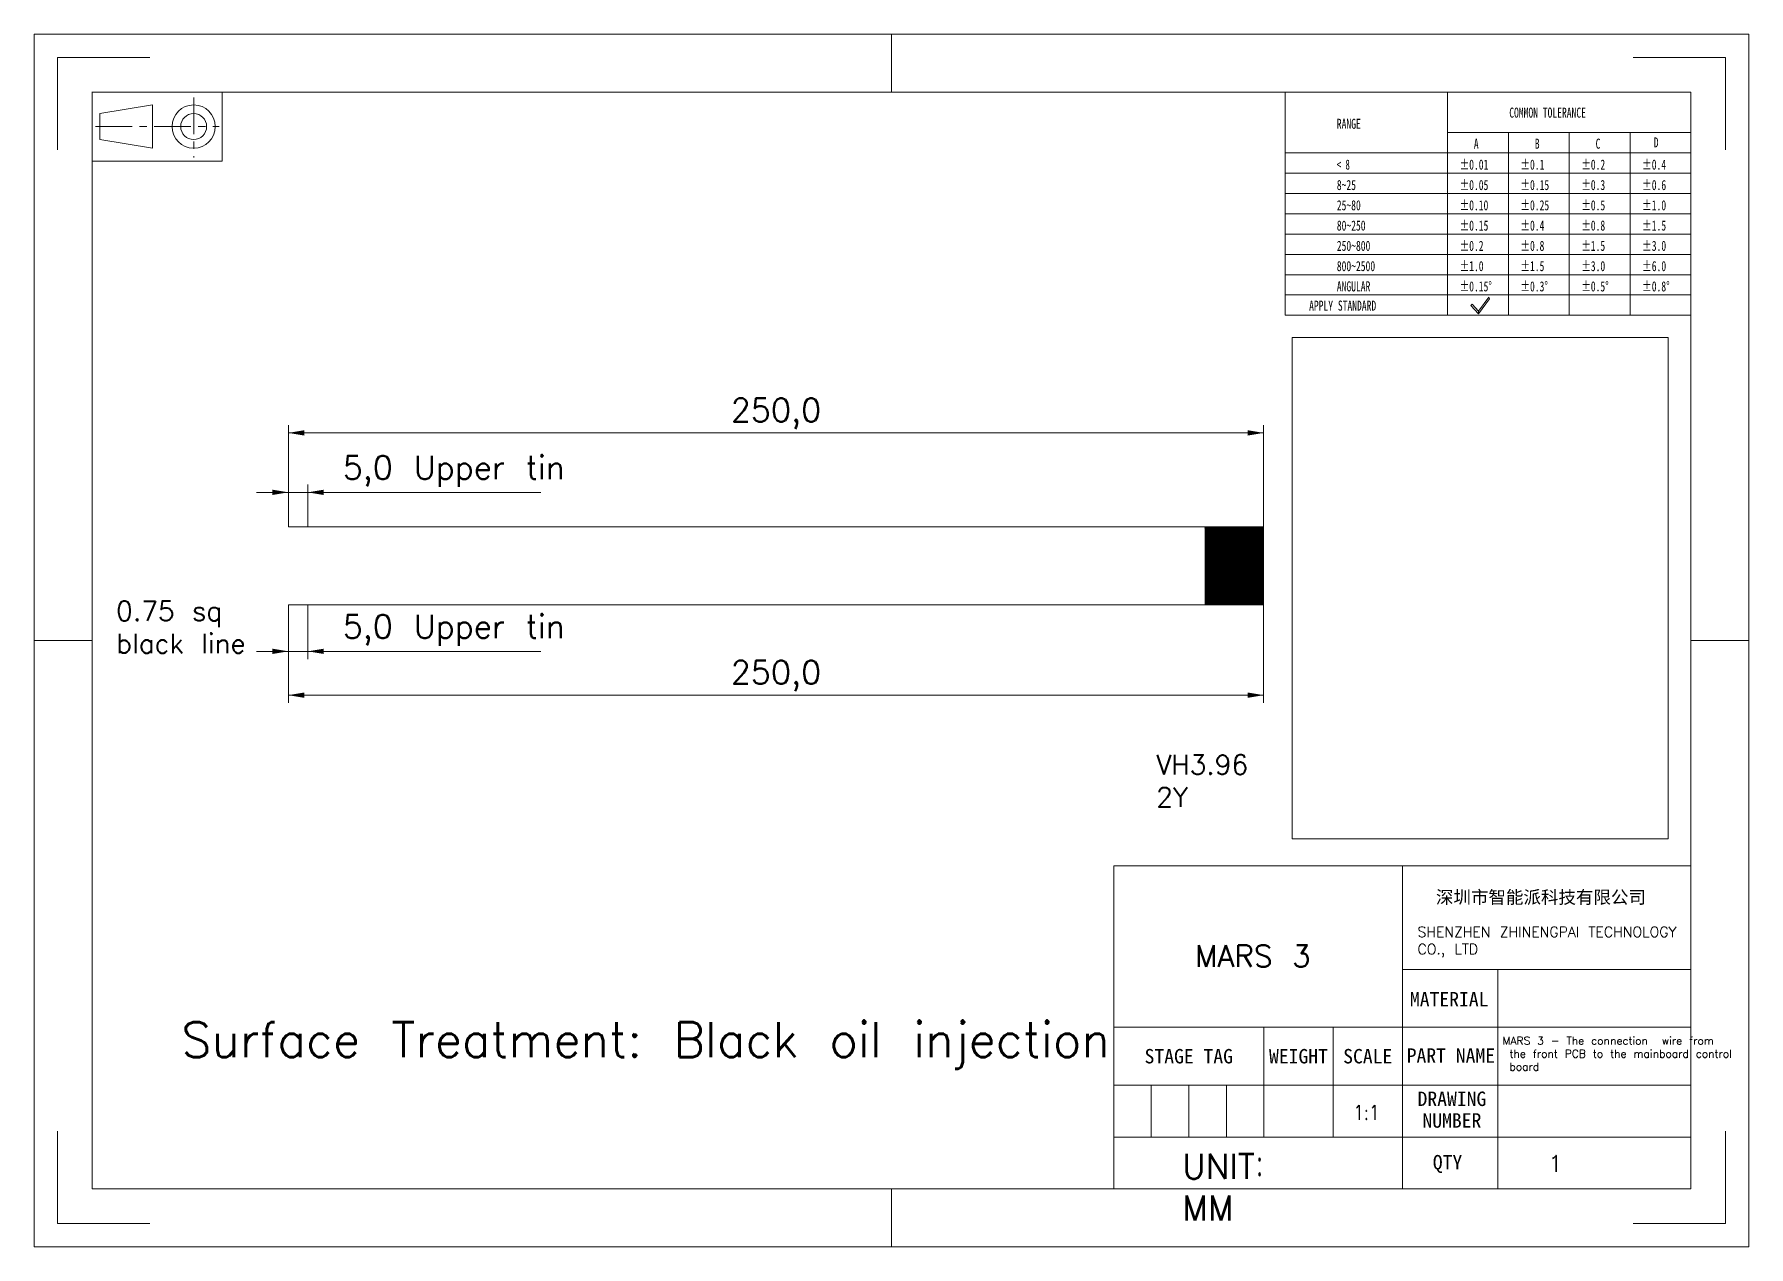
# Model space of a CAD drawing. Header units: millimetres. Extents: x 1584 to 2024, y -41 to 270.
import ezdxf

# ---------------------------------------------------------------- set-up
doc = ezdxf.new("R2010")
doc.units = ezdxf.units.MM
doc.linetypes.add('CENTER', pattern=[10.16, 6.35, -1.27, 1.27, -1.27])
doc.layers.get('0').update_dxf_attribs({"lineweight": 18})
for name, color, linetype, lineweight in [('DEFAULT_1', 7, 'CENTER', 18), ('剖面线层', 2, 'Continuous', 25), ('尺寸线层', 3, 'Continuous', 18)]:
    doc.layers.add(name, color=color, linetype=linetype, lineweight=lineweight)
doc.styles.add('SLDTEXTSTYLE4', font='', dxfattribs={"width": 0.7})
doc.styles.add('SLDTEXTSTYLE5', font='', dxfattribs={"width": 0.633333})
doc.styles.get("Standard").update_dxf_attribs({"font": 'txt.shx', "bigfont": 'gbcbig.shx'})
doc.styles.add('TEXTSTYLE_2', font='')
doc.styles.add('TEXTSTYLE_3', font='')
doc.styles.get('SLDTEXTSTYLE4').set_extended_font_data('宋体')
doc.styles.get('SLDTEXTSTYLE5').set_extended_font_data('宋体')
doc.styles.get('TEXTSTYLE_2').set_extended_font_data('宋体')
doc.styles.get('TEXTSTYLE_3').set_extended_font_data('宋体')
doc.dimstyles.new('ISO-25', dxfattribs={"dimtxt": 3.5, "dimasz": 2.5, "dimexe": 1.25, "dimexo": 0.625, "dimtad": 1, "dimtxsty": 'Standard', "dimcen": 2.5, "dimdle": 5, "dimadec": 0, "dimazin": 0, "dimtfac": 1, "dimtmove": 0, "dimatfit": 3, "dimfxl": 0, "dimarcsym": 0})
picture_1 = doc.add_image_def('image1.jpg', size_in_pixel=(1080, 1440))

# ---------------------------------------------------------------- blocks, each defined once
blk = doc.blocks.new('96_1')
at = {"color": 7, "linetype": 'Continuous'}
for p, q in [((-11.25, 6), (-11.25, -6)), ((11.25, -6), (11.25, 6)), ((-9.93, 2.25), (-0.82, 3.75)), ((-0.82, 0), (-0.82, 3.75)), ((-9.93, 0), (-9.93, 2.25)), ((-9.93, 0), (-9.93, -2.25)), ((-0.82, 0), (-0.82, -3.75)), ((-9.93, -2.25), (-0.82, -3.75)), ((-11.25, -6), (11.25, -6))]:
    blk.add_line(p, q, dxfattribs=at)
for radius in [3.75, 2.25]:
    blk.add_circle((6.34, 0), radius, dxfattribs=at)
at = {"layer": 'DEFAULT_1', "color": 1, "linetype": 'CENTER'}
for p, q in [((6.34, 5.05), (6.34, -5.36)), ((-10.64, 0), (10.74, 0))]:
    blk.add_line(p, q, dxfattribs=at)
blk = doc.blocks.new('021540')
at = {"color": 7, "linetype": 'Continuous'}
for p, q in [((-51, 0), (-51, 944.8)), ((-51, 944.8), (1285.2, 944.8)), ((617.1, 899.8), (617.1, 944.8)), ((1285.2, 0), (1285.2, 944.8)), ((-33, 854.8), (-33, 926.8)), ((-33, 926.8), (39, 926.8)), ((1195.2, 926.8), (1267.2, 926.8)), ((1267.2, 854.8), (1267.2, 926.8)), ((-6, 45), (-6, 899.8)), ((-6, 899.8), (1240.2, 899.8)), ((1240.2, 45), (1240.2, 899.8)), ((-51, 472.4), (-6, 472.4)), ((1240.2, 472.4), (1285.2, 472.4)), ((-33, 18), (-33, 90)), ((1267.2, 18), (1267.2, 90)), ((-6, 45), (1240.2, 45)), ((617.1, 0), (617.1, 45)), ((-33, 18), (39, 18)), ((1195.2, 18), (1267.2, 18)), ((-51, 0), (1285.2, 0))]:
    blk.add_line(p, q, dxfattribs=at)
for p, q in [((924, 899.8), (924, 725.9)), ((1050.5, 899.8), (1050.5, 725.9)), ((1050.5, 868.2), (1240.2, 868.2)), ((1097.9, 868.2), (1097.9, 725.9)), ((1145.4, 868.2), (1145.4, 725.9)), ((1192.8, 868.2), (1192.8, 725.9)), ((924, 852.4), (1240.2, 852.4)), ((924, 836.6), (1240.2, 836.6)), ((924, 820.8), (1240.2, 820.8)), ((924, 804.9), (1240.2, 804.9)), ((924, 789.1), (1240.2, 789.1)), ((924, 773.3), (1240.2, 773.3)), ((924, 757.5), (1240.2, 757.5)), ((924, 741.7), (1240.2, 741.7)), ((1082.6, 740.1), (1074.5, 729)), ((1074.6, 727), (1083.3, 738.8)), ((1083.3, 738.8), (1082.6, 740.1)), ((924, 725.9), (1240.2, 725.9)), ((1069.6, 734.4), (1068.6, 733.6)), ((1068.6, 733.6), (1074.6, 727)), ((1074.5, 729), (1069.6, 734.4)), ((1074.6, 727), (1074.5, 729)), ((1074.5, 729), (1074.6, 727))]:
    blk.add_line(p, q)
at = {"color": 2, "linetype": 'Continuous'}
for p, q in [((790.3, 171), (790.3, 296.9)), ((790.3, 171), (790.3, 296.9)), ((790.3, 296.9), (1015.3, 296.9)), ((1015.3, 126), (1015.3, 296.9)), ((1015.3, 216), (1015.3, 296.9)), ((1015.3, 296.9), (1240.2, 296.9)), ((1015.3, 171), (1015.3, 296.9)), ((1240.2, 216), (1240.2, 296.9)), ((1015.3, 216), (1240.2, 216)), ((1089.6, 216), (1089.6, 45)), ((1240.2, 126), (1240.2, 216)), ((790.3, 45), (790.3, 171)), ((790.3, 171), (1015.3, 171)), ((790.3, 126), (790.3, 171)), ((790.3, 171), (907.3, 171)), ((907.3, 126), (907.3, 171)), ((907.3, 126), (907.3, 171)), ((907.3, 171), (1015.3, 171)), ((961.3, 126), (961.3, 171)), ((1015.3, 171), (1240.2, 171)), ((1015.3, 126), (1015.3, 171)), ((790.3, 85.5), (790.3, 126)), ((790.3, 126), (907.3, 126)), ((790.3, 126), (907.3, 126)), ((790.3, 126), (907.3, 126)), ((790.3, 126), (790.3, 85.5)), ((819.6, 126), (819.6, 85.5)), ((848.8, 126), (848.8, 85.5)), ((878.1, 126), (878.1, 85.5)), ((907.3, 85.5), (907.3, 126)), ((907.3, 85.5), (907.3, 126)), ((907.3, 126), (1015.3, 126)), ((907.3, 126), (1015.3, 126)), ((907.3, 126), (907.3, 85.5)), ((961.3, 85.5), (961.3, 126)), ((1015.3, 45), (1015.3, 126)), ((1015.3, 126), (1240.2, 126)), ((1015.3, 126), (1240.2, 126)), ((1015.3, 85.5), (1015.3, 126)), ((1240.2, 45), (1240.2, 126)), ((790.3, 45), (790.3, 85.5)), ((790.3, 85.5), (1015.3, 85.5)), ((790.3, 85.5), (907.3, 85.5)), ((790.3, 85.5), (907.3, 85.5)), ((907.3, 85.5), (1015.3, 85.5)), ((1015.3, 45), (1015.3, 85.5)), ((1015.3, 85.5), (1240.2, 85.5)), ((430.4, 45), (538.4, 45)), ((538.4, 45), (610.4, 45)), ((610.4, 45), (718.3, 45)), ((718.3, 45), (790.3, 45)), ((790.3, 45), (1015.3, 45)), ((1015.3, 45), (1240.2, 45))]:
    blk.add_line(p, q, dxfattribs=at)
at = {"color": 2, "linetype": 'Continuous', "xscale": 4.499094251428597, "yscale": 4.499094251428597, "zscale": 4.499094251428597}
blk.add_blockref('96_1', (44.7, 872.9), dxfattribs=at)
at = {"attachment_point": 1}
for s, insert, char_height, width, style in [('COMMON TOLERANCE', (1098.6, 887.7), 7.842, 258.185, 'SLDTEXTSTYLE4'), ('RANGE', (964.2, 879), 7.84, 77.026, 'SLDTEXTSTYLE4'), ('A', (1071, 863.5), 7.84, 11.331, 'SLDTEXTSTYLE4'), ('B', (1118.5, 863.5), 7.84, 11.15, 'SLDTEXTSTYLE4'), ('C', (1165.9, 863.5), 7.84, 11.281, 'SLDTEXTSTYLE4'), ('D', (1211.2, 864.5), 7.84, 11.15, 'SLDTEXTSTYLE4'), ('< 8', (964.2, 847.2), 7.84, 37.639, 'SLDTEXTSTYLE5'), ('%%P0.01', (1059.9, 847.2), 7.84, 54.908, 'SLDTEXTSTYLE4'), ('%%P0.1', (1107.3, 847.2), 7.84, 41.173, 'SLDTEXTSTYLE4'), ('%%P0.2', (1154.7, 847.2), 7.84, 46.838, 'SLDTEXTSTYLE4'), ('%%P0.4', (1202.2, 847.2), 7.84, 46.657, 'SLDTEXTSTYLE4'), ('8~25', (964.2, 831.3), 7.84, 60.738, 'SLDTEXTSTYLE4'), ('%%P0.05', (1059.9, 831.3), 7.84, 60.573, 'SLDTEXTSTYLE4'), ('%%P0.15', (1107.3, 831.3), 7.84, 57.823, 'SLDTEXTSTYLE4'), ('%%P0.3', (1154.7, 831.3), 7.84, 46.838, 'SLDTEXTSTYLE4'), ('%%P0.6', (1202.2, 831.3), 7.84, 46.838, 'SLDTEXTSTYLE4'), ('25~80', (964.2, 815.5), 7.84, 74.473, 'SLDTEXTSTYLE4'), ('%%P0.10', (1059.9, 815.5), 7.84, 55.089, 'SLDTEXTSTYLE4'), ('%%P0.25', (1107.3, 815.5), 7.84, 63.307, 'SLDTEXTSTYLE4'), ('%%P0.5', (1154.7, 815.5), 7.84, 46.838, 'SLDTEXTSTYLE4'), ('%%P1.0', (1202.2, 815.5), 7.84, 41.354, 'SLDTEXTSTYLE4'), ('80~250', (964.2, 799.7), 7.84, 88.208, 'SLDTEXTSTYLE4'), ('%%P0.15', (1059.9, 799.7), 7.84, 57.823, 'SLDTEXTSTYLE4'), ('%%P0.4', (1107.3, 799.7), 7.84, 46.657, 'SLDTEXTSTYLE4'), ('%%P0.8', (1154.7, 799.7), 7.84, 46.838, 'SLDTEXTSTYLE4'), ('%%P1.5', (1202.2, 799.7), 7.84, 44.088, 'SLDTEXTSTYLE4'), ('250~800', (964.2, 783.9), 7.84, 101.943, 'SLDTEXTSTYLE4'), ('%%P0.2', (1059.9, 783.9), 7.84, 46.838, 'SLDTEXTSTYLE4'), ('%%P0.8', (1107.3, 783.9), 7.84, 46.838, 'SLDTEXTSTYLE4'), ('%%P1.5', (1154.7, 783.9), 7.84, 44.088, 'SLDTEXTSTYLE4'), ('%%P3.0', (1202.2, 783.9), 7.84, 46.838, 'SLDTEXTSTYLE4'), ('800~2500', (964.2, 768.1), 7.84, 115.678, 'SLDTEXTSTYLE4'), ('%%P1.0', (1059.9, 768.1), 7.84, 41.354, 'SLDTEXTSTYLE4'), ('%%P1.5', (1107.3, 768.1), 7.84, 44.088, 'SLDTEXTSTYLE4'), ('%%P3.0', (1154.7, 768.1), 7.84, 46.838, 'SLDTEXTSTYLE4'), ('%%P6.0', (1202.2, 768.1), 7.84, 46.838, 'SLDTEXTSTYLE4'), ('ANGULAR', (964.2, 752.3), 7.84, 110.145, 'SLDTEXTSTYLE4'), ('%%P0.15%%D', (1059.9, 752.3), 7.84, 68.873, 'SLDTEXTSTYLE4'), ('%%P0.3%%D', (1107.3, 752.3), 7.84, 57.889, 'SLDTEXTSTYLE4'), ('%%P0.5%%D', (1154.7, 752.3), 7.84, 57.889, 'SLDTEXTSTYLE4'), ('%%P0.8%%D', (1202.2, 752.3), 7.84, 57.889, 'SLDTEXTSTYLE4'), ('APPLY STANDARD', (942.6, 737.3), 7.842, 225.428, 'SLDTEXTSTYLE4')]:
    blk.add_mtext(s, dxfattribs=dict(at, insert=insert, char_height=char_height, width=width, style=style))
at = {"color": 7, "linetype": 'Continuous', "insert": (1123.3, 277.4), "char_height": 10, "width": 237.257, "attachment_point": 2, "style": 'TEXTSTYLE_2'}
blk.add_mtext('深圳市智能派科技有限公司', dxfattribs=at)
at = {"color": 7, "linetype": 'Continuous', "attachment_point": 2, "line_spacing_factor": 0.9, "style": 'TEXTSTYLE_3'}
for s, insert, char_height, width in [('MATERIAL\\P ', (1051.8, 198.5), 11.25, 162.592), ('STAGE TAG ', (848.8, 154.1), 11.25, 136.027), ('WEIGHT', (934.3, 154.1), 11.25, 49.429), ('SCALE', (988.3, 154.1), 11.25, 49.429), ('PART NAME', (1053.1, 154.6), 11.25, 94.237), ('DRAWING NUMBER', (1053.9, 120.9), 11.248, 94.237), ('QTY', (1050.5, 71.5), 11.25, 125.547)]:
    blk.add_mtext(s, dxfattribs=dict(at, insert=insert, char_height=char_height, width=width))
at = {"insert": (977, 99), "char_height": 11.248, "width": 26.961, "attachment_point": 7}
blk.add_mtext('{\\W0.85;1:1}', dxfattribs=at)
at = {"layer": '尺寸线层', "attachment_point": 1}
for s, insert, char_height, width in [('SHENZHEN ZHINENGPAI TECHNOLOGY CO., LTD', (1027.1, 249.3), 8, 226.357), ('MARS 3', (853.7, 235), 16.99, 138.693), ('Surface Treatment: Black oil injection ', (63.6, 175.1), 27.319, 743.668), ('UNIT：MM', (843.6, 72.4), 19.51, 94.33)]:
    blk.add_mtext(s, dxfattribs=dict(at, insert=insert, char_height=char_height, width=width))
at = {"layer": '尺寸线层', "ltscale": 0.2, "insert": (1129.1, 71.1), "char_height": 12.7, "width": 76.444, "attachment_point": 1}
blk.add_mtext('1\\P\\P', dxfattribs=at)
blk = doc.blocks.new('*X5')
at = {"layer": '尺寸线层', "linetype": 'Continuous'}
for points in [[(1649.38, 100.28), (1653.46, 100.96), (1653.46, 99.6)], [(1899.38, 100.28), (1895.3, 100.96), (1895.3, 99.6)]]:
    blk.add_hatch(color=0, dxfattribs=at).paths.add_polyline_path(points, flags=0)
at = {"layer": '尺寸线层', "color": 0, "linetype": 'Continuous'}
for p, q in [((1649.38, 123.39), (1649.38, 98.28)), ((1899.38, 123.39), (1899.38, 98.28)), ((1649.38, 100.28), (1899.38, 100.28))]:
    blk.add_line(p, q, dxfattribs=at)
at = {"layer": '尺寸线层', "color": 0, "insert": (1774.38, 105.23), "char_height": 6, "width": 34.2857, "attachment_point": 5}
blk.add_mtext('250,0', dxfattribs=at)
blk = doc.blocks.new('*X6')
at = {"layer": '尺寸线层', "linetype": 'Continuous'}
for points in [[(1649.38, 152.26), (1645.3, 152.94), (1645.3, 151.58)], [(1654.38, 152.26), (1658.46, 152.94), (1658.46, 151.58)]]:
    blk.add_hatch(color=0, dxfattribs=at).paths.add_polyline_path(points, flags=0)
at = {"layer": '尺寸线层', "color": 0, "linetype": 'Continuous'}
for p, q in [((1649.38, 143.39), (1649.38, 154.26)), ((1654.38, 143.39), (1654.38, 154.26)), ((1641.22, 152.26), (1654.38, 152.26)), ((1654.38, 152.26), (1714.08, 152.26))]:
    blk.add_line(p, q, dxfattribs=at)
at = {"layer": '尺寸线层', "color": 0, "insert": (1691.79, 157.64), "char_height": 6, "width": 89.1429, "attachment_point": 5}
blk.add_mtext('5,0 Upper tin ', dxfattribs=at)
blk = doc.blocks.new('*X7')
at = {"layer": '尺寸线层', "linetype": 'Continuous'}
for points in [[(1649.38, 111.51), (1645.3, 112.19), (1645.3, 110.83)], [(1654.38, 111.51), (1658.46, 112.19), (1658.46, 110.83)]]:
    blk.add_hatch(color=0, dxfattribs=at).paths.add_polyline_path(points, flags=0)
at = {"layer": '尺寸线层', "color": 0, "linetype": 'Continuous'}
for p, q in [((1649.38, 123.39), (1649.38, 109.51)), ((1654.38, 123.39), (1654.38, 109.51)), ((1641.22, 111.51), (1654.38, 111.51)), ((1654.38, 111.51), (1714.08, 111.51))]:
    blk.add_line(p, q, dxfattribs=at)
at = {"layer": '尺寸线层', "color": 0, "insert": (1691.79, 116.89), "char_height": 6, "width": 89.1429, "attachment_point": 5}
blk.add_mtext('5,0 Upper tin ', dxfattribs=at)
blk = doc.blocks.new('*X8')
at = {"layer": '尺寸线层', "linetype": 'Continuous'}
for points in [[(1649.38, 167.5), (1653.46, 168.18), (1653.46, 166.82)], [(1899.38, 167.5), (1895.3, 168.18), (1895.3, 166.82)]]:
    blk.add_hatch(color=0, dxfattribs=at).paths.add_polyline_path(points, flags=0)
at = {"layer": '尺寸线层', "color": 0, "linetype": 'Continuous'}
for p, q in [((1649.38, 143.39), (1649.38, 169.5)), ((1649.38, 167.5), (1899.38, 167.5)), ((1899.38, 143.39), (1899.38, 169.5))]:
    blk.add_line(p, q, dxfattribs=at)
at = {"layer": '尺寸线层', "color": 0, "insert": (1774.38, 172.45), "char_height": 6, "width": 34.2857, "attachment_point": 5}
blk.add_mtext('250,0', dxfattribs=at)

msp = doc.modelspace()

# ---------------------------------------------------------------- hatches: boundary and pattern name
at = {"layer": '剖面线层'}
h = msp.add_hatch(dxfattribs=at)
h.set_pattern_fill('无图案', color=256, style=0, pattern_type=0)
h.set_pattern_definition([(45, (0, 0), (-0.141421356, 0.141421356), [])])
h.paths.add_polyline_path([(1884.38, 123.39), (1884.38, 133.66), (1884.38, 143.39), (1899.38, 143.39), (1899.38, 123.39)], flags=0)

# ---------------------------------------------------------------- linework, layer by layer
for p, q in [((1899.38, 143.39), (1649.38, 143.39)), ((1649.38, 143.39), (1654.38, 143.39)), ((1899.38, 143.39), (1884.38, 143.39)), ((1884.38, 143.39), (1884.38, 123.39)), ((1899.38, 123.39), (1899.38, 143.39)), ((1649.38, 123.39), (1899.38, 123.39)), ((1649.38, 123.39), (1654.38, 123.39))]:
    msp.add_line(p, q)

# ---------------------------------------------------------------- block references
at = {"xscale": 0.328899019452507, "yscale": 0.328899019452507, "zscale": 0.328899019452507}
msp.add_blockref('021540', (1601.02, -41.09), dxfattribs=at)

# ---------------------------------------------------------------- texts
at = {"layer": '尺寸线层', "attachment_point": 1}
for s, insert, char_height, width in [('0.75 sq black line ', (1605.22, 124.37), 5, 43.4881), ('VH3.96\\P2Y', (1871.85, 84.97), 5, 17.8571), ('MARS 3 - The connection  wire from\\P the front PCB to the mainboard control\\P board', (1960.64, 12.7), 2, 168)]:
    msp.add_mtext(s, dxfattribs=dict(at, insert=insert, char_height=char_height, width=width))

# ---------------------------------------------------------------- dimensions: what is measured, and where the dimension line sits
at = {"layer": '尺寸线层'}
for base, p1, p2, picture, middle in [((1899.38, 167.5), (1649.38, 143.39), (1899.38, 143.39), '*X8', (1774.38, 167.5)), ((1899.38, 100.28), (1649.38, 123.39), (1899.38, 123.39), '*X5', (1774.38, 100.28))]:
    dim = msp.add_linear_dim(base=base, p1=p1, p2=p2, angle=0, dimstyle='ISO-25', override={"dimtxt": 6, "dimasz": 4.08, "dimexe": 2, "dimexo": 0, "dimgap": 1.524, "dimtih": 1, "dimtoh": 1, "dimdec": 1, "dimzin": 0, "dimsah": 1, "dimdle": 8.16, "dimadec": 2, "dimtfill": 1, "dimtolj": 1, "dimtzin": 0}, dxfattribs=at)
    dim.commit()
    dim.dimension.update_dxf_attribs({"geometry": picture, "text_midpoint": middle})
for base, p1, p2, picture, middle in [((1654.38, 152.26), (1649.38, 143.39), (1654.38, 143.39), '*X6', (1691.79, 152.26)), ((1654.38, 111.51), (1649.38, 123.39), (1654.38, 123.39), '*X7', (1691.79, 111.51))]:
    dim = msp.add_linear_dim(base=base, p1=p1, p2=p2, angle=0, dimstyle='ISO-25', override={"dimtxt": 6, "dimasz": 4.08, "dimexe": 2, "dimexo": 0, "dimgap": 1.524, "dimtih": 1, "dimtoh": 1, "dimdec": 1, "dimzin": 0, "dimpost": ' Upper tin ', "dimsah": 1, "dimdle": 8.16, "dimadec": 2, "dimtfill": 1, "dimtolj": 1, "dimtzin": 0}, dxfattribs=at)
    dim.commit()
    dim.dimension.update_dxf_attribs({"geometry": picture, "text_midpoint": middle, "dimtype": 160})

# ---------------------------------------------------------------- pictures from other files: only their frames are drawn
image = msp.add_image(picture_1, insert=(1906.73, 63.46), size_in_units=(96.39, 128.53), rotation=0)

doc.saveas('drawing.dxf')
